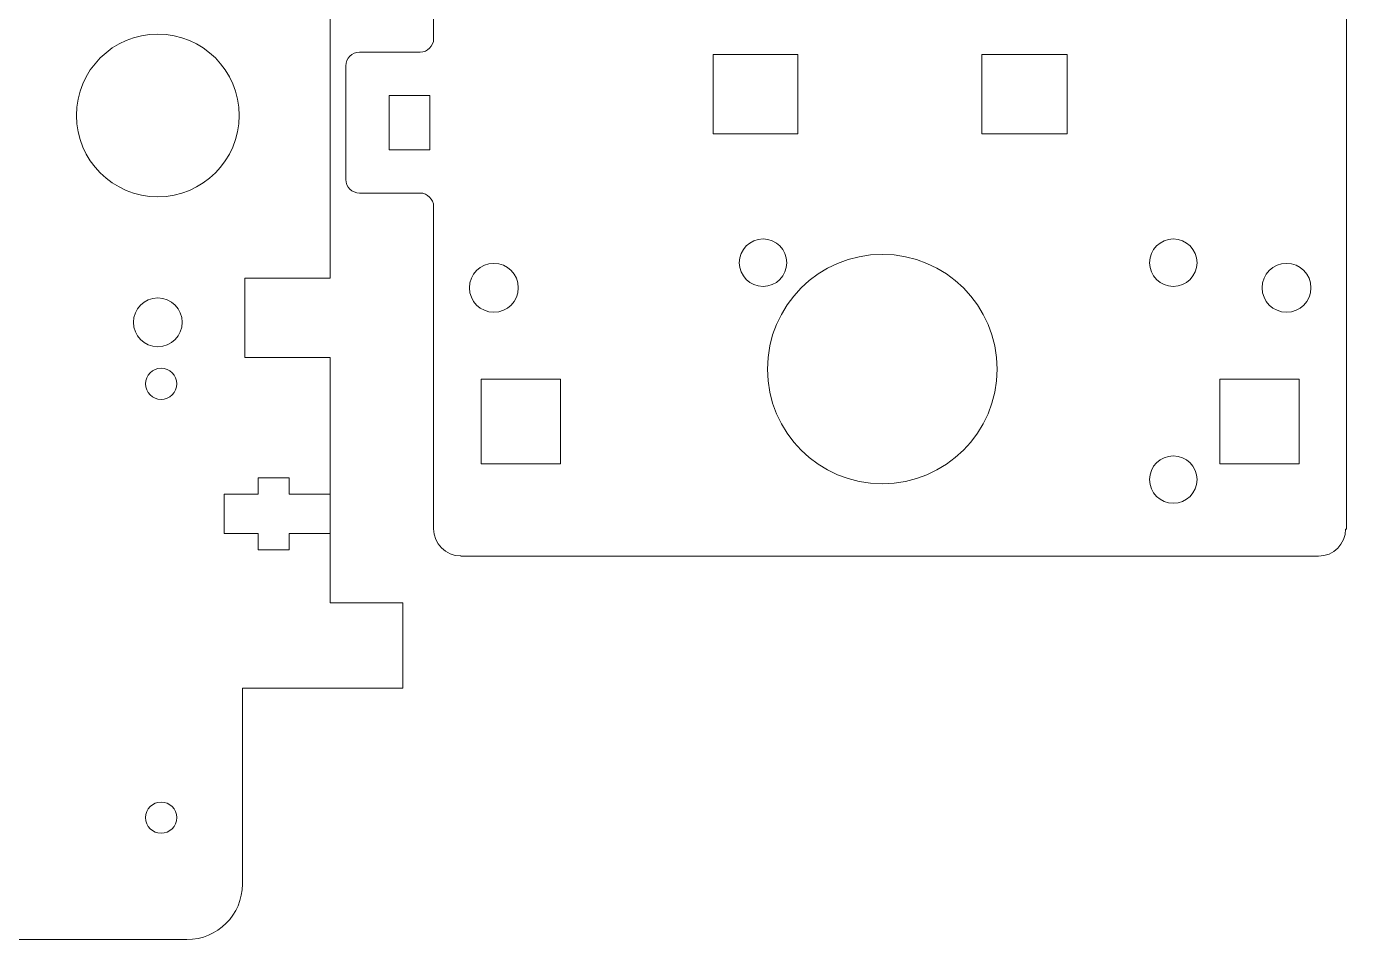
# Model space of a CAD drawing. Header units: inches. Extents: x -25 to 255, y 87 to 240.
# Drawn here: x 96.3 to 193.7, y 87.3 to 154.7 of the extents above; entities that cross this region are included whole.
import ezdxf

# ---------------------------------------------------------------- set-up
doc = ezdxf.new("R2010")
doc.units = ezdxf.units.IN
doc.header["$MEASUREMENT"] = 0

# ---------------------------------------------------------------- blocks, each defined once
blk = doc.blocks.new('block 5')
at = {"color": 7, "lineweight": 18}
blk.add_open_spline([(67.895, 130.284), (67.895, 130.284), (67.895, 90.434), (67.895, 90.434), (67.895, 88.722), (69.282, 87.336), (70.993, 87.335), (70.993, 87.335), (108.133, 87.335), (108.133, 87.335), (110.398, 87.336), (112.233, 89.17), (112.233, 91.434), (112.233, 91.434), (112.233, 105.879), (112.233, 105.879), (112.233, 105.879), (124.052, 105.879), (124.052, 105.879), (124.052, 105.879), (124.053, 112.172), (124.053, 112.172), (124.053, 112.172), (118.695, 112.172), (118.695, 112.172), (118.695, 112.172), (118.695, 130.272), (118.695, 130.272), (118.695, 130.272), (112.402, 130.272), (112.402, 130.272), (112.402, 130.272), (112.402, 136.122), (112.402, 136.122), (112.402, 136.122), (118.695, 136.122), (118.695, 136.122), (118.695, 136.122), (118.695, 164.897), (118.695, 164.897), (118.695, 164.897), (124.052, 164.897), (124.052, 164.897), (124.052, 164.897), (124.053, 171.19), (124.053, 171.19), (124.053, 171.19), (118.695, 171.19), (118.695, 171.19), (118.695, 171.19), (118.695, 175.576), (118.695, 175.576), (118.695, 175.576), (124.053, 175.576), (124.053, 175.576), (124.053, 175.576), (124.053, 187.806), (124.053, 187.806), (124.053, 190.16), (122.148, 192.065), (119.794, 192.065), (119.794, 192.065), (101.178, 192.065), (101.178, 192.065), (98.825, 192.065), (96.92, 190.16), (96.92, 187.806), (96.92, 187.806), (96.92, 173.166), (96.92, 173.166), (96.92, 173.166), (78.205, 173.166), (78.205, 173.166), (78.205, 173.166), (78.205, 182.666), (78.205, 182.666), (78.205, 183.77), (77.31, 184.665), (76.206, 184.665), (76.206, 184.665), (69.895, 184.665), (69.895, 184.665), (68.79, 184.665), (67.895, 183.77), (67.895, 182.666), (67.895, 182.666), (67.895, 136.134), (67.895, 136.134), (67.895, 136.134), (74.15, 136.134), (74.15, 136.134), (74.15, 136.134), (74.15, 130.284), (74.15, 130.284), (74.15, 130.284), (67.895, 130.284), (67.895, 130.284)], degree=3, knots=[0, 0, 0, 0, 1, 1, 1, 2, 2, 2, 3, 3, 3, 4, 4, 4, 5, 5, 5, 6, 6, 6, 7, 7, 7, 8, 8, 8, 9, 9, 9, 10, 10, 10, 11, 11, 11, 12, 12, 12, 13, 13, 13, 14, 14, 14, 15, 15, 15, 16, 16, 16, 17, 17, 17, 18, 18, 18, 19, 19, 19, 20, 20, 20, 21, 21, 21, 22, 22, 22, 23, 23, 23, 24, 24, 24, 25, 25, 25, 26, 26, 26, 27, 27, 27, 28, 28, 28, 29, 29, 29, 30, 30, 30, 31, 31, 31, 32, 32, 32, 32], dxfattribs=at)
blk = doc.blocks.new('block 4')
blk.add_blockref('block 5', (0, 0))
blk = doc.blocks.new('block 9')
at = {"color": 7, "lineweight": 18}
blk.add_open_spline([(125.333, 142.41), (125.886, 142.41), (126.334, 141.962), (126.334, 141.409), (126.334, 141.409), (126.334, 117.639), (126.334, 117.639), (126.334, 116.534), (127.229, 115.639), (128.334, 115.639), (128.334, 115.639), (128.334, 115.624), (128.334, 115.624), (128.334, 115.624), (191.579, 115.624), (191.579, 115.624), (192.684, 115.624), (193.579, 116.519), (193.579, 117.623), (193.579, 117.623), (193.65, 117.623), (193.65, 117.623), (193.65, 117.623), (193.65, 190.065), (193.65, 190.065), (193.65, 191.17), (192.754, 192.065), (191.65, 192.065), (191.65, 192.065), (128.334, 192.065), (128.334, 192.065), (127.229, 192.065), (126.334, 191.17), (126.334, 190.065), (126.334, 190.065), (126.334, 153.795), (126.334, 153.795), (126.334, 153.243), (125.886, 152.795), (125.333, 152.795), (125.333, 152.795), (120.864, 152.795), (120.864, 152.795), (120.312, 152.795), (119.865, 152.347), (119.865, 151.794), (119.865, 151.794), (119.865, 143.41), (119.865, 143.41), (119.865, 142.858), (120.312, 142.41), (120.864, 142.41), (120.864, 142.41), (125.333, 142.41), (125.333, 142.41)], degree=3, knots=[0, 0, 0, 0, 1, 1, 1, 2, 2, 2, 3, 3, 3, 4, 4, 4, 5, 5, 5, 6, 6, 6, 7, 7, 7, 8, 8, 8, 9, 9, 9, 10, 10, 10, 11, 11, 11, 12, 12, 12, 13, 13, 13, 14, 14, 14, 15, 15, 15, 16, 16, 16, 17, 17, 17, 18, 18, 18, 18], dxfattribs=at)
blk = doc.blocks.new('block 8')
blk.add_blockref('block 9', (0, 0))
blk = doc.blocks.new('block 23')
at = {"color": 1, "lineweight": 18}
blk.add_open_spline([(105.997, 131.073), (106.991, 131.073), (107.797, 131.879), (107.797, 132.873), (107.797, 133.867), (106.991, 134.672), (105.997, 134.672), (105.003, 134.672), (104.197, 133.867), (104.197, 132.873), (104.197, 131.879), (105.003, 131.073), (105.997, 131.073)], degree=3, knots=[0, 0, 0, 0, 1, 1, 1, 2, 2, 2, 3, 3, 3, 4, 4, 4, 4], dxfattribs=at)
blk = doc.blocks.new('block 22')
blk.add_blockref('block 23', (0, 0))
blk = doc.blocks.new('block 25')
at = {"color": 1, "lineweight": 18}
blk.add_open_spline([(105.995, 142.134), (109.309, 142.134), (111.995, 144.82), (111.995, 148.134), (111.995, 151.447), (109.309, 154.134), (105.995, 154.134), (102.681, 154.134), (99.995, 151.447), (99.995, 148.134), (99.995, 144.82), (102.681, 142.134), (105.995, 142.134)], degree=3, knots=[0, 0, 0, 0, 1, 1, 1, 2, 2, 2, 3, 3, 3, 4, 4, 4, 4], dxfattribs=at)
blk = doc.blocks.new('block 24')
blk.add_blockref('block 25', (0, 0))
blk = doc.blocks.new('block 37')
at = {"color": 1, "lineweight": 18}
blk.add_open_spline([(106.241, 95.181), (106.877, 95.181), (107.392, 95.696), (107.392, 96.332), (107.392, 96.968), (106.877, 97.483), (106.241, 97.483), (105.605, 97.483), (105.09, 96.968), (105.09, 96.332), (105.09, 95.696), (105.605, 95.181), (106.241, 95.181)], degree=3, knots=[0, 0, 0, 0, 1, 1, 1, 2, 2, 2, 3, 3, 3, 4, 4, 4, 4], dxfattribs=at)
blk = doc.blocks.new('block 36')
blk.add_blockref('block 37', (0, 0))
blk = doc.blocks.new('block 39')
at = {"color": 1, "lineweight": 18}
blk.add_open_spline([(106.241, 127.181), (106.877, 127.181), (107.392, 127.697), (107.392, 128.333), (107.392, 128.968), (106.877, 129.483), (106.241, 129.483), (105.605, 129.483), (105.09, 128.968), (105.09, 128.333), (105.09, 127.697), (105.605, 127.181), (106.241, 127.181)], degree=3, knots=[0, 0, 0, 0, 1, 1, 1, 2, 2, 2, 3, 3, 3, 4, 4, 4, 4], dxfattribs=at)
blk = doc.blocks.new('block 38')
blk.add_blockref('block 39', (0, 0))
blk = doc.blocks.new('block 59')
at = {"color": 1, "lineweight": 18}
blk.add_lwpolyline([(190.148, 128.687), (184.298, 128.687), (184.298, 122.431), (190.148, 122.431), (190.148, 128.687)], dxfattribs=at)
blk = doc.blocks.new('block 58')
blk.add_blockref('block 59', (0, 0))
blk = doc.blocks.new('block 61')
at = {"color": 1, "lineweight": 18}
blk.add_lwpolyline([(135.697, 128.687), (129.848, 128.687), (129.848, 122.431), (135.697, 122.431), (135.697, 128.687)], dxfattribs=at)
blk = doc.blocks.new('block 60')
blk.add_blockref('block 61', (0, 0))
blk = doc.blocks.new('block 67')
at = {"color": 1, "lineweight": 18}
blk.add_open_spline([(191.022, 135.42), (191.022, 136.414), (190.216, 137.22), (189.223, 137.22), (188.228, 137.22), (187.423, 136.414), (187.423, 135.42), (187.423, 134.426), (188.228, 133.62), (189.223, 133.62), (190.216, 133.62), (191.022, 134.426), (191.022, 135.42)], degree=3, knots=[0, 0, 0, 0, 1, 1, 1, 2, 2, 2, 3, 3, 3, 4, 4, 4, 4], dxfattribs=at)
blk = doc.blocks.new('block 66')
blk.add_blockref('block 67', (0, 0))
blk = doc.blocks.new('block 69')
at = {"color": 1, "lineweight": 18}
blk.add_open_spline([(132.573, 135.42), (132.573, 136.414), (131.767, 137.22), (130.773, 137.22), (129.779, 137.22), (128.973, 136.414), (128.973, 135.42), (128.973, 134.426), (129.779, 133.62), (130.773, 133.62), (131.767, 133.62), (132.573, 134.426), (132.573, 135.42)], degree=3, knots=[0, 0, 0, 0, 1, 1, 1, 2, 2, 2, 3, 3, 3, 4, 4, 4, 4], dxfattribs=at)
blk = doc.blocks.new('block 68')
blk.add_blockref('block 69', (0, 0))
blk = doc.blocks.new('block 77')
at = {"color": 1, "lineweight": 18}
blk.add_lwpolyline([(126.064, 149.601), (123.064, 149.601), (123.064, 145.601), (126.064, 145.601), (126.064, 149.601)], dxfattribs=at)
blk = doc.blocks.new('block 76')
blk.add_blockref('block 77', (0, 0))
blk = doc.blocks.new('block 79')
at = {"color": 1, "lineweight": 18}
blk.add_lwpolyline([(173.043, 146.771), (173.043, 152.62), (166.75, 152.62), (166.75, 146.771), (173.043, 146.771)], dxfattribs=at)
blk = doc.blocks.new('block 78')
blk.add_blockref('block 79', (0, 0))
blk = doc.blocks.new('block 81')
at = {"color": 1, "lineweight": 18}
blk.add_lwpolyline([(153.197, 146.782), (153.197, 152.632), (146.941, 152.632), (146.941, 146.782), (153.197, 146.782)], dxfattribs=at)
blk = doc.blocks.new('block 80')
blk.add_blockref('block 81', (0, 0))
blk = doc.blocks.new('block 83')
at = {"color": 1, "lineweight": 18}
blk.add_open_spline([(167.876, 129.421), (167.876, 134.095), (164.087, 137.884), (159.414, 137.884), (154.739, 137.884), (150.951, 134.095), (150.951, 129.421), (150.951, 124.747), (154.739, 120.959), (159.414, 120.959), (164.087, 120.959), (167.876, 124.747), (167.876, 129.421)], degree=3, knots=[0, 0, 0, 0, 1, 1, 1, 2, 2, 2, 3, 3, 3, 4, 4, 4, 4], dxfattribs=at)
blk = doc.blocks.new('block 82')
blk.add_blockref('block 83', (0, 0))
blk = doc.blocks.new('block 91')
at = {"color": 1, "lineweight": 18}
blk.add_open_spline([(152.374, 137.271), (152.374, 138.238), (151.59, 139.021), (150.624, 139.021), (149.657, 139.021), (148.874, 138.238), (148.874, 137.271), (148.874, 136.305), (149.657, 135.521), (150.624, 135.521), (151.59, 135.521), (152.374, 136.305), (152.374, 137.271)], degree=3, knots=[0, 0, 0, 0, 1, 1, 1, 2, 2, 2, 3, 3, 3, 4, 4, 4, 4], dxfattribs=at)
blk = doc.blocks.new('block 90')
blk.add_blockref('block 91', (0, 0))
blk = doc.blocks.new('block 93')
at = {"color": 1, "lineweight": 18}
blk.add_open_spline([(182.623, 137.271), (182.623, 138.238), (181.839, 139.021), (180.873, 139.021), (179.906, 139.021), (179.123, 138.238), (179.123, 137.271), (179.123, 136.305), (179.906, 135.521), (180.873, 135.521), (181.839, 135.521), (182.623, 136.305), (182.623, 137.271)], degree=3, knots=[0, 0, 0, 0, 1, 1, 1, 2, 2, 2, 3, 3, 3, 4, 4, 4, 4], dxfattribs=at)
blk = doc.blocks.new('block 92')
blk.add_blockref('block 93', (0, 0))
blk = doc.blocks.new('block 95')
at = {"color": 1, "lineweight": 18}
blk.add_open_spline([(182.622, 121.271), (182.622, 122.237), (181.838, 123.021), (180.872, 123.021), (179.906, 123.021), (179.122, 122.237), (179.122, 121.271), (179.122, 120.304), (179.906, 119.521), (180.872, 119.521), (181.838, 119.521), (182.622, 120.304), (182.622, 121.271)], degree=3, knots=[0, 0, 0, 0, 1, 1, 1, 2, 2, 2, 3, 3, 3, 4, 4, 4, 4], dxfattribs=at)
blk = doc.blocks.new('block 94')
blk.add_blockref('block 95', (0, 0))
blk = doc.blocks.new('block 112')
at = {"color": 1, "lineweight": 18}
blk.add_lwpolyline([(118.695, 117.29), (115.692, 117.29), (115.692, 116.09), (113.391, 116.09), (113.391, 117.29), (110.891, 117.29), (110.891, 120.192), (113.391, 120.192), (113.391, 121.392), (115.692, 121.392), (115.692, 120.192), (118.695, 120.192)], dxfattribs=at)

msp = doc.modelspace()

# ---------------------------------------------------------------- block references
for name in ['block 4', 'block 8', 'block 24', 'block 80', 'block 78', 'block 76', 'block 90', 'block 92', 'block 82', 'block 68', 'block 66', 'block 22', 'block 38', 'block 60', 'block 58', 'block 94', 'block 112', 'block 36']:
    msp.add_blockref(name, (0, 0))

doc.saveas('drawing.dxf')
